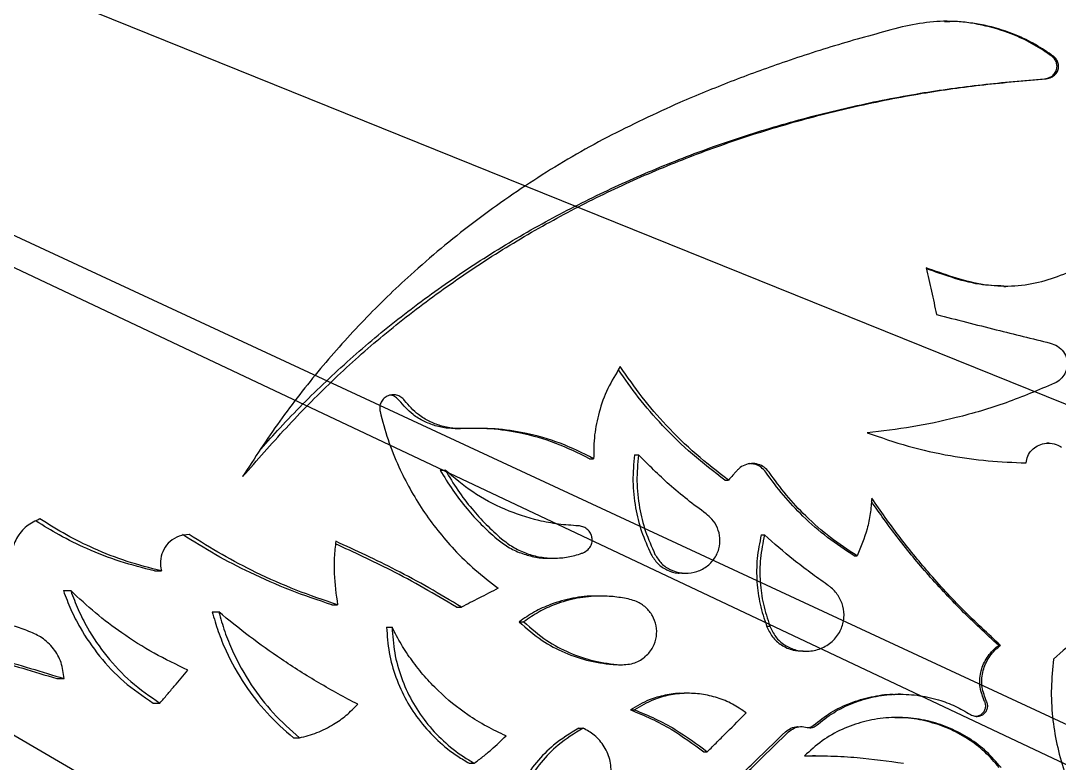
# Model space of a CAD drawing. Header units: millimetres. Extents: x 8 to 871, y 8 to 585.
# Drawn here: x 719.03 to 731.63, y 290.94 to 299.95 of the extents above; entities that cross this region are included whole.
import ezdxf

# ---------------------------------------------------------------- set-up
doc = ezdxf.new("R2010")
doc.units = ezdxf.units.MM
doc.layers.add('OUTLINE', color=7, linetype='Continuous', lineweight=25)
doc.layers.add('TEXT', color=2, linetype='Continuous')
doc.dimstyles.new('SLDDIMSTYLE19', dxfattribs={"dimtxt": 0.18, "dimasz": 1, "dimexe": 0, "dimexo": 0.0625, "dimgap": 0, "dimtad": 0, "dimtih": 1, "dimtoh": 1, "dimdec": 0, "dimrnd": 1e-09, "dimzin": 0, "dimdsep": 46, "dimtxsty": 'Standard', "dimblk1": 'DOT', "dimblk2": 'DOT', "dimsah": 1, "dimcen": 0.09, "dimadec": 0, "dimazin": 0, "dimtfac": 1, "dimtdec": 0, "dimtofl": 0, "dimtmove": 0, "dimatfit": 3, "dimldrblk": 'DOT', "dimfxl": 0, "dimfrac": 2, "dimtolj": 1, "dimtzin": 0, "dimarcsym": 0})

# ---------------------------------------------------------------- blocks, each defined once
blk = doc.blocks.new('_Dot')
at = {"color": 0, "linetype": 'ByBlock', "lineweight": -2}
blk.add_line((-0.5, 0), (-1, 0), dxfattribs=at)
at = {"color": 0, "linetype": 'ByBlock', "const_width": 0.5}
blk.add_lwpolyline([(-0.25, 0, 1), (0.25, 0, 1)], format="xyb", close=True, dxfattribs=at)

msp = doc.modelspace()

# ---------------------------------------------------------------- linework, layer by layer
at = {"layer": 'OUTLINE'}
for p, q in [((730.95321, 296.7295), (730.97579, 296.7295)), ((724.2959, 295.00478), (724.36047, 295.00478)), ((731.50067, 294.82779), (731.4806, 294.82779)), ((725.92516, 294.63915), (725.97701, 294.63915)), ((726.4721, 294.68698), (726.52074, 294.68698)), ((724.11404, 294.50192), (724.1765, 294.50192)), ((727.57001, 294.37891), (727.61224, 294.37891)), ((728.00947, 293.71364), (728.04913, 293.71364)), ((725.43891, 293.43222), (725.49581, 293.43222)), ((729.13966, 293.46038), (729.17271, 293.46038)), ((720.65022, 293.27744), (720.73303, 293.27744)), ((727.0522, 293.24952), (727.09782, 293.24952)), ((719.54397, 293.03809), (719.63328, 293.03809)), ((726.07127, 292.97186), (726.01741, 292.97186)), ((722.80098, 292.86606), (722.87121, 292.86606)), ((724.31209, 292.83825), (724.37346, 292.83825)), ((721.34892, 292.78168), (721.42767, 292.78168)), ((723.46441, 292.59536), (723.53076, 292.59536)), ((725.07317, 292.66085), (725.13008, 292.66085)), ((728.07573, 292.60893), (728.11504, 292.60893)), ((728.51869, 292.30248), (728.55564, 292.30248)), ((730.89096, 292.37403), (730.91377, 292.37403)), ((726.27707, 292.1371), (726.3273, 292.1371)), ((719.4635, 291.97141), (719.55335, 291.97141)), ((727.12396, 291.79275), (727.07696, 291.79275)), ((720.63281, 291.67465), (720.71582, 291.67465)), ((729.70068, 291.7816), (729.67044, 291.7816)), ((726.42468, 291.59135), (726.4737, 291.59135)), ((725.7961, 291.37073), (725.84882, 291.37073)), ((722.33455, 291.25173), (722.40759, 291.25173)), ((727.31241, 291.08277), (727.35624, 291.08277)), ((724.46733, 290.94454), (724.52787, 290.94454)), ((728.6694, 291.03416), (728.6325, 291.03416))]:
    msp.add_line(p, q, dxfattribs=at)
for points, knots in [([(731.48437, 300.20378), (731.60423, 300.14626), (731.84354, 300.03141), (732.14739, 299.84953), (732.37838, 299.64642), (732.54167, 299.44212), (732.66579, 299.21231), (732.75535, 298.96138), (732.80568, 298.69391), (732.81368, 298.41185), (732.77325, 298.12801), (732.68544, 297.85162), (732.55116, 297.59593), (732.37706, 297.36515), (732.1674, 297.16397), (731.9209, 296.99018), (731.64154, 296.85318), (731.33097, 296.75745), (731.00344, 296.71969), (730.66643, 296.74822), (730.33709, 296.83851), (730.12089, 296.91597), (730.01267, 296.95475)], [0, 0, 0, 0, 0.065233812, 0.130242173, 0.172709013, 0.215138392, 0.257509161, 0.299899897, 0.345000052, 0.39009304, 0.437370268, 0.484643776, 0.531383197, 0.578143284, 0.625714095, 0.673293713, 0.725595804, 0.777886397, 0.832342533, 0.886795852, 0.943334603, 1, 1, 1, 1]), ([(729.722, 299.87889), (729.47755, 299.8135), (728.98866, 299.68272), (728.2959, 299.45774), (727.63883, 299.21943), (727.22764, 299.04731), (727.02188, 298.96118)], [0, 0, 0, 0, 0.2644214, 0.52884394, 0.76423298, 1, 1, 1, 1]), ([(731.55501, 299.52252), (731.48393, 299.57139), (731.34071, 299.66987), (731.07462, 299.79788), (730.75724, 299.90068), (730.40362, 299.95048), (730.0533, 299.94744), (729.83329, 299.90192), (729.722, 299.87889)], [0, 0, 0, 0, 0.13347483, 0.26896889, 0.45654406, 0.64953763, 0.82271768, 1, 1, 1, 1]), ([(731.53607, 299.52252), (731.46488, 299.57117), (731.32143, 299.6692), (731.05405, 299.79787), (730.73431, 299.89819), (730.44573, 299.94773), (730.27795, 299.94186), (730.23514, 299.94037)], [0, 0, 0, 0, 0.18533328, 0.3734295, 0.63654601, 0.9072599, 1, 1, 1, 1]), ([(731.44671, 299.24897), (731.46926, 299.25328), (731.51209, 299.26145), (731.56239, 299.30036), (731.59193, 299.34856), (731.60154, 299.39997), (731.59318, 299.44881), (731.57081, 299.49158), (731.54745, 299.51238), (731.53607, 299.52252)], [0, 0, 0, 0, 0.18150695, 0.34480634, 0.49105888, 0.62439443, 0.75208135, 0.87925093, 1, 1, 1, 1]), ([(731.46617, 299.24897), (731.48872, 299.25332), (731.53135, 299.26153), (731.5812, 299.30046), (731.61048, 299.34844), (731.62011, 299.39983), (731.61178, 299.44887), (731.58947, 299.49167), (731.56623, 299.51247), (731.55501, 299.52252)], [0, 0, 0, 0, 0.18201698, 0.34395992, 0.48971926, 0.62350313, 0.75216472, 0.88031766, 1, 1, 1, 1]), ([(721.71867, 294.4223), (721.89216, 294.62047), (722.23921, 295.01689), (722.7931, 295.58118), (723.38628, 296.11558), (724.0223, 296.612), (724.69501, 297.07446), (725.38814, 297.48923), (726.09768, 297.85764), (726.8199, 298.18154), (727.57013, 298.46781), (728.34678, 298.71426), (729.1475, 298.91918), (729.9362, 299.07613), (730.71023, 299.18413), (731.21396, 299.22734), (731.46617, 299.24897)], [0, 0, 0, 0, 0.0715752, 0.14317453, 0.21469143, 0.28837753, 0.36213174, 0.43581723, 0.50658734, 0.57741648, 0.64818552, 0.72120358, 0.79428631, 0.86730482, 0.93356158, 1, 1, 1, 1]), ([(721.94491, 294.75998), (722.02008, 294.84471), (722.27087, 295.12737), (722.72514, 295.58241), (723.32182, 296.11806), (723.96252, 296.61449), (724.63966, 297.077), (725.33725, 297.49162), (726.05116, 297.8598), (726.77766, 298.1834), (727.53209, 298.46929), (728.31282, 298.71534), (729.11752, 298.91986), (729.90996, 299.07649), (730.68749, 299.18423), (731.19341, 299.22737), (731.44671, 299.24897)], [0, 0, 0, 0, 0.03195355, 0.10661086, 0.18118221, 0.25801608, 0.33492136, 0.4117548, 0.48555964, 0.5594256, 0.63322935, 0.7093583, 0.78555431, 0.86168365, 0.93074843, 1, 1, 1, 1]), ([(727.02188, 298.96118), (726.87406, 298.89323), (726.57846, 298.75735), (726.14083, 298.54284), (725.71433, 298.30681), (725.16177, 297.96752), (724.49716, 297.50357), (723.79662, 296.92121), (723.18538, 296.32813), (722.65448, 295.73458), (722.15976, 295.10197), (721.8657, 294.64886), (721.71867, 294.4223)], [0, 0, 0, 0, 0.06835837, 0.13670417, 0.20537789, 0.27405707, 0.41082704, 0.54847717, 0.66030893, 0.77213888, 0.88606835, 1, 1, 1, 1]), ([(730.01267, 296.95475), (730.02311, 296.9075), (730.04398, 296.81301), (730.08562, 296.62448), (730.11682, 296.4832), (730.13758, 296.38916)], [0, 0, 0, 0, 0.25060394, 0.50120759, 1, 1, 1, 1]), ([(730.95353, 296.73382), (730.85442, 296.73763), (730.63802, 296.74594), (730.32573, 296.83482), (730.11528, 296.90902), (730.01496, 296.94439)], [0, 0, 0, 0, 0.30662071, 0.66945873, 1, 1, 1, 1]), ([(730.13758, 296.38916), (730.25819, 296.35799), (730.49941, 296.29564), (730.9585, 296.1795), (731.29794, 296.09642), (731.51597, 296.04306)], [0, 0, 0, 0, 0.26344461, 0.52688966, 1, 1, 1, 1]), ([(731.51597, 296.04306), (731.54697, 296.03203), (731.60906, 296.00993), (731.67999, 295.94086), (731.72064, 295.85688), (731.72841, 295.76919), (731.70697, 295.68724), (731.65987, 295.61617), (731.60862, 295.575), (731.57555, 295.55858), (731.5685, 295.55508)], [0, 0, 0, 0, 0.15121908, 0.30280155, 0.4440126, 0.57447802, 0.70110709, 0.82855969, 0.96346164, 1, 1, 1, 1]), ([(726.30056, 295.75668), (726.24692, 295.66928), (726.1402, 295.49538), (726.03969, 295.21295), (725.97964, 294.92602), (725.97789, 294.73557), (725.97701, 294.63915)], [0, 0, 0, 0, 0.26140027, 0.52010598, 0.75705677, 1, 1, 1, 1]), ([(727.57001, 294.37891), (727.43668, 294.48109), (727.17002, 294.68545), (726.82152, 295.02667), (726.52091, 295.36957), (726.35657, 295.60588), (726.27862, 295.71795)], [0, 0, 0, 0, 0.2698583, 0.53972825, 0.78169637, 1, 1, 1, 1]), ([(727.61224, 294.37891), (727.47921, 294.4815), (727.21314, 294.68668), (726.86628, 295.02838), (726.55809, 295.38337), (726.38662, 295.63194), (726.30056, 295.75668)], [0, 0, 0, 0, 0.26390785, 0.52782743, 0.763034308, 1, 1, 1, 1]), ([(731.5685, 295.55508), (731.37405, 295.47256), (730.98515, 295.30751), (730.40427, 295.13757), (729.83993, 295.01594), (729.47663, 294.97543), (729.2944, 294.95512)], [0, 0, 0, 0, 0.26708938, 0.53417383, 0.76634941, 1, 1, 1, 1]), ([(723.6825, 295.34633), (723.66892, 295.36102), (723.64178, 295.39039), (723.58634, 295.41369), (723.52718, 295.41806), (723.46968, 295.40092), (723.42201, 295.36493), (723.39099, 295.31536), (723.37829, 295.26219), (723.38305, 295.22845), (723.3852, 295.21319)], [0, 0, 0, 0, 0.12986475, 0.25961635, 0.39261258, 0.52601386, 0.65792317, 0.7831267, 0.90191663, 1, 1, 1, 1]), ([(723.61717, 295.34633), (723.60346, 295.36064), (723.57605, 295.38924), (723.53782, 295.4095), (723.5169, 295.41067), (723.51517, 295.41076)], [0, 0, 0, 0, 0.47871642, 0.95695042, 1, 1, 1, 1]), ([(724.29877, 295.00778), (724.26764, 295.00759), (724.18561, 295.00709), (724.05597, 295.03587), (723.91419, 295.09129), (723.758, 295.18528), (723.67023, 295.28566), (723.61717, 295.34633)], [0, 0, 0, 0, 0.11952457, 0.31494471, 0.50494689, 0.70076188, 1, 1, 1, 1]), ([(724.41475, 295.00655), (724.36579, 295.00585), (724.26647, 295.00443), (724.12025, 295.0351), (723.98004, 295.09032), (723.82395, 295.18393), (723.73609, 295.2848), (723.6825, 295.34633)], [0, 0, 0, 0, 0.17633909, 0.35773617, 0.53409662, 0.71582491, 1, 1, 1, 1]), ([(723.3852, 295.21319), (723.41572, 295.0987), (723.47708, 294.86855), (723.60322, 294.55475), (723.74622, 294.2698), (723.90334, 294.0121), (724.08196, 293.76654), (724.29308, 293.52242), (724.53651, 293.28403), (724.72536, 293.13952), (724.82022, 293.06693)], [0, 0, 0, 0, 0.13314705, 0.26765152, 0.38070073, 0.49375448, 0.6100342, 0.72631803, 0.86253737, 1, 1, 1, 1]), ([(725.92516, 294.63915), (725.79108, 294.7059), (725.52294, 294.83938), (725.11616, 294.95135), (724.72448, 295.011), (724.47792, 295.00804), (724.35372, 295.00655)], [0, 0, 0, 0, 0.271526416, 0.543018521, 0.769790032, 1, 1, 1, 1]), ([(725.97701, 294.63915), (725.84306, 294.7062), (725.57516, 294.84027), (725.16979, 294.952), (724.78106, 295.01106), (724.53747, 295.00806), (724.41475, 295.00655)], [0, 0, 0, 0, 0.27302834, 0.5460253, 0.77130586, 1, 1, 1, 1]), ([(729.2944, 294.95512), (729.46001, 294.89742), (729.79123, 294.78203), (730.28413, 294.67425), (730.76213, 294.6064), (731.06905, 294.59472), (731.22301, 294.58885)], [0, 0, 0, 0, 0.26707512, 0.5341487, 0.76632064, 1, 1, 1, 1]), ([(731.22301, 294.58885), (731.22825, 294.61714), (731.23872, 294.67371), (731.28901, 294.74598), (731.35913, 294.79947), (731.44611, 294.82899), (731.54152, 294.82923), (731.61143, 294.80601), (731.64569, 294.78465), (731.65236, 294.78049)], [0, 0, 0, 0, 0.15160672, 0.30317715, 0.45646133, 0.61632081, 0.78494988, 0.95812104, 1, 1, 1, 1]), ([(726.4721, 294.68698), (726.46253, 294.57989), (726.44339, 294.3657), (726.47808, 294.05226), (726.55086, 293.75274), (726.63237, 293.57067), (726.67356, 293.47865)], [0, 0, 0, 0, 0.25907574, 0.51818753, 0.75650071, 1, 1, 1, 1]), ([(726.52074, 294.68698), (726.51123, 294.57989), (726.49221, 294.3657), (726.5267, 294.05232), (726.59905, 293.75284), (726.68011, 293.57069), (726.72107, 293.47865)], [0, 0, 0, 0, 0.25914864, 0.51833282, 0.75660003, 1, 1, 1, 1]), ([(727.34144, 293.97027), (727.26495, 294.02713), (727.11198, 294.14085), (726.83288, 294.37428), (726.64308, 294.56443), (726.52074, 294.68698)], [0, 0, 0, 0, 0.26224988, 0.52450113, 1, 1, 1, 1]), ([(728.10511, 294.47628), (728.08708, 294.49738), (728.05101, 294.53959), (727.97462, 294.57537), (727.89137, 294.5857), (727.80828, 294.56724), (727.75311, 294.53291), (727.72853, 294.50748), (727.72363, 294.5024)], [0, 0, 0, 0, 0.1871562, 0.37425266, 0.5632072, 0.75762624, 0.95166012, 1, 1, 1, 1]), ([(728.0658, 294.47628), (728.04761, 294.49728), (728.01125, 294.53927), (727.93791, 294.57535), (727.88667, 294.57823), (727.86276, 294.57957)], [0, 0, 0, 0, 0.34788438, 0.69560022, 1, 1, 1, 1]), ([(724.11404, 294.50192), (724.16343, 294.41967), (724.26222, 294.25519), (724.43169, 294.03628), (724.61035, 293.83856), (724.73718, 293.72468), (724.80081, 293.66755)], [0, 0, 0, 0, 0.26334167, 0.52669071, 0.76255351, 1, 1, 1, 1]), ([(724.1765, 294.50192), (724.22569, 294.41954), (724.32407, 294.25479), (724.49273, 294.03578), (724.67029, 293.83823), (724.79614, 293.72457), (724.85928, 293.66755)], [0, 0, 0, 0, 0.26399657, 0.52800135, 0.7632149, 1, 1, 1, 1]), ([(725.79133, 293.82445), (725.71071, 293.82992), (725.54878, 293.8409), (725.24805, 293.89788), (724.89337, 294.01557), (724.50671, 294.21848), (724.28487, 294.4089), (724.1765, 294.50192)], [0, 0, 0, 0, 0.13588771, 0.27292494, 0.514281, 0.76272597, 1, 1, 1, 1]), ([(727.72363, 294.5024), (727.71409, 294.49184), (727.69501, 294.4707), (727.65788, 294.42953), (727.63029, 294.39894), (727.61224, 294.37891)], [0, 0, 0, 0, 0.25678256, 0.51356624, 1, 1, 1, 1]), ([(729.13966, 293.46038), (729.02966, 293.53245), (728.80966, 293.67661), (728.52421, 293.92726), (728.2726, 294.19241), (728.13496, 294.38134), (728.0658, 294.47628)], [0, 0, 0, 0, 0.26515603, 0.53033264, 0.76397784, 1, 1, 1, 1]), ([(729.17271, 293.46038), (729.06291, 293.53277), (728.8433, 293.67756), (728.55931, 293.92876), (728.30972, 294.19369), (728.17355, 294.38177), (728.10511, 294.47628)], [0, 0, 0, 0, 0.26599058, 0.53200123, 0.76482746, 1, 1, 1, 1]), ([(729.35094, 294.15921), (729.34614, 294.09687), (729.33654, 293.97219), (729.28799, 293.73402), (729.21822, 293.5684), (729.17271, 293.46038)], [0, 0, 0, 0, 0.258031743, 0.51608635, 1, 1, 1, 1]), ([(730.89096, 292.37403), (730.73805, 292.51461), (730.43222, 292.7958), (730.02199, 293.24069), (729.65731, 293.68082), (729.44757, 293.97799), (729.34713, 294.12031)], [0, 0, 0, 0, 0.26657508, 0.53315745, 0.77642102, 1, 1, 1, 1]), ([(730.91377, 292.37403), (730.76128, 292.51508), (730.45629, 292.79719), (730.04808, 293.2426), (729.67627, 293.69496), (729.45951, 294.00428), (729.35094, 294.15921)], [0, 0, 0, 0, 0.26188113, 0.52376811, 0.76146147, 1, 1, 1, 1]), ([(726.72107, 293.47865), (726.74564, 293.43946), (726.79477, 293.36112), (726.9127, 293.28296), (727.04986, 293.24384), (727.19695, 293.25287), (727.33354, 293.31135), (727.43998, 293.41203), (727.50211, 293.53921), (727.5159, 293.67447), (727.48484, 293.80134), (727.42296, 293.90301), (727.36611, 293.94991), (727.34144, 293.97027)], [0, 0, 0, 0, 0.09275531, 0.18544035, 0.28197386, 0.38290279, 0.48407884, 0.58231997, 0.67621088, 0.76488893, 0.850439, 0.93508941, 1, 1, 1, 1]), ([(719.25868, 293.90929), (719.20297, 293.88335), (719.0914, 293.83142), (718.96941, 293.68157), (718.90464, 293.50371), (718.89808, 293.34346), (718.92036, 293.25326), (718.9284, 293.22071)], [0, 0, 0, 0, 0.231675129, 0.463926795, 0.680396972, 0.88467202, 1, 1, 1, 1]), ([(720.65022, 293.27744), (720.51051, 293.31318), (720.23109, 293.38464), (719.84557, 293.53555), (719.50417, 293.70026), (719.30441, 293.82478), (719.21153, 293.88268)], [0, 0, 0, 0, 0.27615448, 0.55232761, 0.79184578, 1, 1, 1, 1]), ([(720.73303, 293.27744), (720.59337, 293.31341), (720.31405, 293.38535), (719.93005, 293.5367), (719.57642, 293.70945), (719.36481, 293.84254), (719.25868, 293.90929)], [0, 0, 0, 0, 0.26874631, 0.53751201, 0.76806206, 1, 1, 1, 1]), ([(725.84999, 293.4982), (725.87127, 293.50929), (725.91104, 293.53001), (725.94745, 293.58548), (725.96184, 293.64252), (725.95568, 293.69863), (725.93352, 293.74873), (725.8947, 293.78935), (725.84626, 293.81787), (725.80921, 293.82231), (725.79133, 293.82445)], [0, 0, 0, 0, 0.15513878, 0.2899078, 0.41340886, 0.52414963, 0.64269568, 0.75609488, 0.88226392, 1, 1, 1, 1]), ([(721.0698, 293.7191), (721.02816, 293.7156), (720.94482, 293.70861), (720.83569, 293.64202), (720.75795, 293.54415), (720.71992, 293.42865), (720.71955, 293.33696), (720.73048, 293.28869), (720.73303, 293.27744)], [0, 0, 0, 0, 0.20305883, 0.40650408, 0.59826194, 0.77749225, 0.94816031, 1, 1, 1, 1]), ([(722.80098, 292.86606), (722.63216, 292.92282), (722.29453, 293.03633), (721.82584, 293.24371), (721.38874, 293.46906), (721.12241, 293.63565), (720.98899, 293.7191)], [0, 0, 0, 0, 0.26548303, 0.53097276, 0.76505216, 1, 1, 1, 1]), ([(722.87121, 292.86606), (722.70248, 292.92314), (722.36503, 293.0373), (721.89835, 293.24536), (721.46476, 293.47053), (721.20161, 293.63614), (721.0698, 293.7191)], [0, 0, 0, 0, 0.2667927, 0.53359167, 0.76636638, 1, 1, 1, 1]), ([(728.00947, 293.71364), (727.99034, 293.6195), (727.9521, 293.43121), (727.95237, 293.14743), (727.98887, 292.86999), (728.04655, 292.69661), (728.07573, 292.60893)], [0, 0, 0, 0, 0.25637667, 0.51280984, 0.75361609, 1, 1, 1, 1]), ([(728.04913, 293.71364), (728.03012, 293.61948), (727.9921, 293.43115), (727.9924, 293.14742), (728.02867, 292.87003), (728.08603, 292.69662), (728.11504, 292.60893)], [0, 0, 0, 0, 0.25641761, 0.51288991, 0.75368722, 1, 1, 1, 1]), ([(728.81151, 293.10886), (728.74225, 293.15804), (728.60373, 293.25638), (728.34647, 293.45446), (728.16578, 293.61196), (728.04913, 293.71364)], [0, 0, 0, 0, 0.26167288, 0.52334586, 1, 1, 1, 1]), ([(722.84833, 293.63761), (722.84141, 293.57261), (722.82757, 293.44261), (722.82469, 293.18357), (722.8527, 292.99236), (722.87121, 292.86606)], [0, 0, 0, 0, 0.25343743, 0.50688756, 1, 1, 1, 1]), ([(724.31209, 292.83825), (724.18093, 292.91647), (723.91861, 293.07292), (723.43161, 293.33641), (723.07015, 293.50236), (722.84543, 293.60553)], [0, 0, 0, 0, 0.27445888, 0.54891837, 1, 1, 1, 1]), ([(724.37346, 292.83825), (724.24249, 292.91683), (723.98054, 293.074), (723.47431, 293.34893), (723.093, 293.52478), (722.84833, 293.63761)], [0, 0, 0, 0, 0.263799502, 0.527599979, 1, 1, 1, 1]), ([(724.80081, 293.66755), (724.84541, 293.63325), (724.93593, 293.56363), (725.09004, 293.49093), (725.25373, 293.44699), (725.37216, 293.42794), (725.43478, 293.43322), (725.44063, 293.43372)], [0, 0, 0, 0, 0.24021396, 0.48753046, 0.72769689, 0.97453465, 1, 1, 1, 1]), ([(724.85928, 293.66755), (724.90412, 293.63292), (724.9938, 293.56367), (725.14704, 293.49133), (725.30872, 293.44536), (725.4768, 293.42744), (725.6464, 293.4392), (725.77101, 293.46897), (725.83726, 293.49349), (725.84999, 293.4982)], [0, 0, 0, 0, 0.15928437, 0.31858651, 0.47772313, 0.63687707, 0.7991433, 0.96140616, 1, 1, 1, 1]), ([(726.67356, 293.47865), (726.69827, 293.43932), (726.74767, 293.36071), (726.86603, 293.28507), (726.97204, 293.24735), (727.03545, 293.25362), (727.05187, 293.25524)], [0, 0, 0, 0, 0.29322317, 0.58617593, 0.89281907, 1, 1, 1, 1]), ([(732.85106, 293.34172), (732.73934, 293.24405), (732.5159, 293.04869), (732.08421, 292.67082), (731.76478, 292.39057), (731.55672, 292.20804)], [0, 0, 0, 0, 0.25852773, 0.51705561, 1, 1, 1, 1]), ([(724.82022, 293.06693), (724.78112, 293.04696), (724.70294, 293.00702), (724.55394, 292.93079), (724.44422, 292.87453), (724.37346, 292.83825)], [0, 0, 0, 0, 0.262015965, 0.524034735, 1, 1, 1, 1]), ([(728.11504, 292.60893), (728.13573, 292.5635), (728.1771, 292.47268), (728.29261, 292.37137), (728.4347, 292.30883), (728.59515, 292.29519), (728.75465, 292.33563), (728.89087, 292.4282), (728.98303, 292.55933), (729.02132, 292.70643), (729.00861, 292.85188), (728.94918, 292.98305), (728.87419, 293.06522), (728.82332, 293.10064), (728.81151, 293.10886)], [0, 0, 0, 0, 0.08629918, 0.17254571, 0.26277933, 0.35700571, 0.4525981, 0.54903732, 0.64158598, 0.72772097, 0.80910024, 0.89105383, 0.97471319, 1, 1, 1, 1]), ([(719.54397, 293.03809), (719.5729, 292.96113), (719.63103, 292.80646), (719.77094, 292.53474), (719.97801, 292.2332), (720.27379, 291.91855), (720.51099, 291.75741), (720.63281, 291.67465)], [0, 0, 0, 0, 0.13493102, 0.27119626, 0.50519796, 0.74587408, 1, 1, 1, 1]), ([(719.63328, 293.03809), (719.66207, 292.96107), (719.71992, 292.80628), (719.85921, 292.53427), (720.06552, 292.23227), (720.35961, 291.91796), (720.59529, 291.75698), (720.71582, 291.67465)], [0, 0, 0, 0, 0.135277026, 0.271885004, 0.5063646, 0.747543582, 1, 1, 1, 1]), ([(721.05427, 292.074), (720.91581, 292.13999), (720.63889, 292.27199), (720.26666, 292.5088), (719.92913, 292.76249), (719.73211, 292.94603), (719.63328, 293.03809)], [0, 0, 0, 0, 0.26818531, 0.5363897, 0.76746938, 1, 1, 1, 1]), ([(726.01771, 292.97093), (726.01184, 292.97124), (725.91416, 292.97639), (725.72203, 292.95056), (725.47302, 292.88368), (725.25384, 292.78468), (725.13376, 292.70238), (725.07317, 292.66085)], [0, 0, 0, 0, 0.01740605, 0.28969245, 0.5698942, 0.7829457, 1, 1, 1, 1]), ([(726.41757, 292.93277), (726.35702, 292.94424), (726.23517, 292.96733), (726.02041, 292.97651), (725.77453, 292.95273), (725.52774, 292.88324), (725.31002, 292.785), (725.19044, 292.70249), (725.13008, 292.66085)], [0, 0, 0, 0, 0.13549833, 0.27268848, 0.47344174, 0.68002578, 0.83850693, 1, 1, 1, 1]), ([(726.3025, 292.13777), (726.36202, 292.1413), (726.47225, 292.14783), (726.61022, 292.23286), (726.70152, 292.34687), (726.74528, 292.47972), (726.74159, 292.61379), (726.69565, 292.73709), (726.61253, 292.83971), (726.51417, 292.90507), (726.44459, 292.92502), (726.41757, 292.93277)], [0, 0, 0, 0, 0.14814515, 0.27431957, 0.39212739, 0.50353594, 0.60944126, 0.71303356, 0.81903809, 0.92972377, 1, 1, 1, 1]), ([(721.34892, 292.78168), (721.3723, 292.70126), (721.41925, 292.53977), (721.54269, 292.23839), (721.732, 291.8998), (722.00689, 291.54188), (722.22449, 291.34919), (722.33455, 291.25173)], [0, 0, 0, 0, 0.1335961, 0.26827841, 0.521319289, 0.757881175, 1, 1, 1, 1]), ([(723.11484, 291.65938), (722.9566, 291.7441), (722.6401, 291.91354), (722.20359, 292.1919), (721.79766, 292.47952), (721.5511, 292.68087), (721.42767, 292.78168)], [0, 0, 0, 0, 0.26511467, 0.53023276, 0.76481272, 1, 1, 1, 1]), ([(721.42767, 292.78168), (721.45092, 292.70122), (721.49763, 292.53965), (721.62056, 292.23783), (721.80893, 291.8992), (722.08225, 291.54149), (722.29831, 291.34906), (722.40759, 291.25173)], [0, 0, 0, 0, 0.133855611, 0.268790789, 0.522652206, 0.75856961, 1, 1, 1, 1]), ([(719.21457, 292.50491), (719.15462, 292.53171), (719.03384, 292.5857), (718.82053, 292.64127), (718.57605, 292.66701), (718.31181, 292.6425), (718.05504, 292.57175), (717.90057, 292.48598), (717.82227, 292.44251)], [0, 0, 0, 0, 0.13194239, 0.26583617, 0.44926575, 0.63801708, 0.81650517, 1, 1, 1, 1]), ([(723.46441, 292.59536), (723.47184, 292.49178), (723.48672, 292.28463), (723.57072, 291.98393), (723.69844, 291.70204), (723.86952, 291.44307), (724.08048, 291.21551), (724.28536, 291.05172), (724.42062, 290.97205), (724.46733, 290.94454)], [0, 0, 0, 0, 0.15177831, 0.3035635, 0.45518175, 0.60683469, 0.76235229, 0.91791557, 1, 1, 1, 1]), ([(724.91439, 291.27635), (724.83506, 291.31334), (724.67574, 291.38762), (724.39408, 291.56205), (724.14142, 291.76736), (723.92284, 291.99717), (723.77357, 292.18505), (723.64076, 292.38404), (723.56752, 292.52474), (723.53076, 292.59536)], [0, 0, 0, 0, 0.13598895, 0.27311221, 0.51270703, 0.6361627, 0.759607, 0.87933431, 1, 1, 1, 1]), ([(723.53076, 292.59536), (723.53821, 292.49132), (723.55311, 292.28325), (723.63737, 291.98118), (723.76558, 291.69799), (723.93734, 291.43808), (724.14906, 291.21003), (724.35181, 291.04852), (724.48417, 290.97035), (724.52787, 290.94454)], [0, 0, 0, 0, 0.15274107, 0.30548763, 0.45808472, 0.61071394, 0.76683987, 0.92300758, 1, 1, 1, 1]), ([(725.07317, 292.66085), (725.16363, 292.58104), (725.33276, 292.43182), (725.62727, 292.27879), (725.93001, 292.17343), (726.14421, 292.14975), (726.25248, 292.13777)], [0, 0, 0, 0, 0.27187909, 0.508286086, 0.751460406, 1, 1, 1, 1]), ([(725.13008, 292.66085), (725.22034, 292.58077), (725.38848, 292.4316), (725.68124, 292.27871), (725.98181, 292.17347), (726.19471, 292.14977), (726.3025, 292.13777)], [0, 0, 0, 0, 0.27320258, 0.50890354, 0.75136281, 1, 1, 1, 1]), ([(728.07573, 292.60893), (728.09649, 292.56351), (728.13802, 292.4727), (728.2538, 292.37274), (728.38469, 292.31074), (728.47764, 292.30839), (728.5191, 292.30734)], [0, 0, 0, 0, 0.25673853, 0.5132826, 0.78291402, 1, 1, 1, 1]), ([(717.72224, 292.44251), (717.87431, 292.40706), (718.17845, 292.33617), (718.75848, 292.185), (719.1878, 292.05493), (719.4635, 291.97141)], [0, 0, 0, 0, 0.2635291, 0.52705736, 1, 1, 1, 1]), ([(717.82227, 292.44251), (717.9743, 292.40685), (718.27838, 292.33555), (718.85506, 292.18425), (719.28099, 292.05443), (719.55335, 291.97141)], [0, 0, 0, 0, 0.26499902, 0.52999711, 1, 1, 1, 1]), ([(719.55335, 291.97141), (719.54473, 292.03729), (719.52749, 292.16905), (719.42721, 292.34222), (719.3149, 292.45051), (719.23713, 292.49268), (719.21457, 292.50491)], [0, 0, 0, 0, 0.28836817, 0.57682137, 0.8772484, 1, 1, 1, 1]), ([(730.72061, 291.69363), (730.69858, 291.74996), (730.6545, 291.86271), (730.66431, 292.04602), (730.73053, 292.21316), (730.81826, 292.31783), (730.87805, 292.36405), (730.89096, 292.37403)], [0, 0, 0, 0, 0.23576685, 0.47189023, 0.70104042, 0.93543895, 1, 1, 1, 1]), ([(730.74443, 291.69363), (730.72244, 291.75028), (730.67844, 291.86367), (730.68874, 292.04786), (730.75565, 292.21567), (730.84318, 292.31937), (730.90199, 292.36491), (730.91377, 292.37403)], [0, 0, 0, 0, 0.23715446, 0.47465172, 0.70539107, 0.94101305, 1, 1, 1, 1]), ([(731.55672, 292.20804), (731.54493, 292.09125), (731.52136, 291.85768), (731.53802, 291.51092), (731.59145, 291.17424), (731.68096, 290.85127), (731.80524, 290.53977), (731.96387, 290.24389), (732.15363, 289.96684), (732.344, 289.74093), (732.47566, 289.61417), (732.52685, 289.56488)], [0, 0, 0, 0, 0.12025702, 0.24051182, 0.35464727, 0.46915082, 0.5833011, 0.69778474, 0.81261639, 0.92712985, 1, 1, 1, 1]), ([(720.71582, 291.67465), (720.74476, 291.70887), (720.80263, 291.77733), (720.91538, 291.91045), (720.99935, 292.00933), (721.05427, 292.074)], [0, 0, 0, 0, 0.25710085, 0.51420203, 1, 1, 1, 1]), ([(727.07716, 291.79042), (727.066, 291.79116), (726.98764, 291.79639), (726.84263, 291.77238), (726.62988, 291.7147), (726.49827, 291.63559), (726.42468, 291.59135)], [0, 0, 0, 0, 0.04834662, 0.33949927, 0.63063081, 1, 1, 1, 1]), ([(727.82671, 291.55496), (727.77215, 291.59238), (727.66302, 291.66723), (727.47943, 291.74229), (727.28768, 291.78639), (727.09017, 291.79811), (726.89307, 291.77504), (726.68034, 291.71533), (726.54836, 291.63615), (726.4737, 291.59135)], [0, 0, 0, 0, 0.13569442, 0.27139619, 0.40697312, 0.54257139, 0.68108186, 0.81958737, 1, 1, 1, 1]), ([(728.64178, 291.40297), (728.71118, 291.45719), (728.85, 291.56566), (729.08909, 291.68136), (729.34227, 291.75255), (729.5243, 291.78467), (729.61902, 291.7798), (729.62591, 291.77944)], [0, 0, 0, 0, 0.24533745, 0.49073191, 0.73573852, 0.98077001, 1, 1, 1, 1]), ([(728.6778, 291.40297), (728.74649, 291.45705), (728.88388, 291.56522), (729.12069, 291.67983), (729.37171, 291.755), (729.63424, 291.7878), (729.90111, 291.77602), (730.14645, 291.72317), (730.36477, 291.64192), (730.48807, 291.56997), (730.54971, 291.53399)], [0, 0, 0, 0, 0.13045468, 0.26093559, 0.39123365, 0.52154347, 0.65495735, 0.78836609, 0.89419069, 1, 1, 1, 1]), ([(730.54971, 291.53399), (730.56741, 291.52581), (730.60024, 291.51063), (730.65339, 291.51269), (730.69847, 291.53028), (730.73338, 291.56153), (730.75417, 291.6011), (730.75974, 291.64361), (730.75329, 291.67477), (730.74598, 291.69033), (730.74443, 291.69363)], [0, 0, 0, 0, 0.17113744, 0.31738687, 0.45978096, 0.59518438, 0.72502129, 0.84789762, 0.96771133, 1, 1, 1, 1]), ([(730.60071, 291.5148), (730.61009, 291.51449), (730.63573, 291.51365), (730.67453, 291.53083), (730.70974, 291.56168), (730.73057, 291.60161), (730.73598, 291.64405), (730.72943, 291.675), (730.72214, 291.6904), (730.72061, 291.69363)], [0, 0, 0, 0, 0.10815902, 0.29591991, 0.47402884, 0.64381874, 0.80356569, 0.95880015, 1, 1, 1, 1]), ([(722.40759, 291.25173), (722.47932, 291.27069), (722.62279, 291.30862), (722.81245, 291.40581), (722.97901, 291.52175), (723.06927, 291.6132), (723.11484, 291.65938)], [0, 0, 0, 0, 0.27186313, 0.54377337, 0.76963881, 1, 1, 1, 1]), ([(726.42468, 291.59135), (726.50879, 291.55689), (726.67702, 291.48797), (726.98011, 291.32793), (727.18326, 291.17805), (727.31241, 291.08277)], [0, 0, 0, 0, 0.266978199, 0.533975044, 1, 1, 1, 1]), ([(726.4737, 291.59135), (726.55775, 291.5567), (726.72584, 291.48741), (727.02712, 291.32713), (727.2286, 291.17754), (727.35624, 291.08277)], [0, 0, 0, 0, 0.26817471, 0.53636517, 1, 1, 1, 1]), ([(727.35624, 291.08277), (727.39661, 291.12335), (727.47734, 291.20451), (727.6341, 291.36191), (727.75064, 291.47872), (727.82671, 291.55496)], [0, 0, 0, 0, 0.25780844, 0.51561602, 1, 1, 1, 1]), ([(730.92024, 290.89127), (730.86313, 290.95771), (730.7489, 291.0906), (730.53869, 291.24955), (730.30748, 291.37257), (730.05676, 291.45767), (729.79286, 291.50083), (729.52027, 291.50077), (729.24938, 291.4542), (728.98718, 291.36072), (728.74175, 291.22327), (728.6031, 291.09639), (728.53378, 291.03295)], [0, 0, 0, 0, 0.09650005, 0.19300794, 0.28934297, 0.38569456, 0.48563639, 0.58558213, 0.68829869, 0.79099911, 0.89551646, 1, 1, 1, 1]), ([(730.89745, 290.89127), (730.84083, 290.95702), (730.7259, 291.0905), (730.51484, 291.24852), (730.28135, 291.37312), (730.02997, 291.45581), (729.80972, 291.49785), (729.67582, 291.49443), (729.63122, 291.49329)], [0, 0, 0, 0, 0.17802017, 0.36139068, 0.539357, 0.72209604, 0.90742976, 1, 1, 1, 1]), ([(725.7961, 291.37073), (725.6913, 291.30599), (725.50339, 291.18991), (725.27672, 290.95736), (725.12368, 290.74044), (725.01769, 290.53237), (724.97553, 290.4078), (724.9543, 290.34508)], [0, 0, 0, 0, 0.27353424, 0.49047852, 0.71378598, 0.85590275, 1, 1, 1, 1]), ([(725.84882, 291.37073), (725.74419, 291.30567), (725.55683, 291.18917), (725.33145, 290.95607), (725.17969, 290.73928), (725.07474, 290.53165), (725.03301, 290.40755), (725.012, 290.34508)], [0, 0, 0, 0, 0.27425145, 0.49112322, 0.71434886, 0.85620016, 1, 1, 1, 1]), ([(726.18986, 290.77881), (726.1903, 290.84252), (726.19119, 290.96997), (726.11387, 291.1475), (725.99648, 291.28735), (725.89563, 291.3443), (725.84882, 291.37073)], [0, 0, 0, 0, 0.25837014, 0.51683243, 0.77572853, 1, 1, 1, 1]), ([(727.65855, 290.69988), (727.71378, 290.75348), (727.82425, 290.86067), (728.03928, 291.06901), (728.19934, 291.22374), (728.30396, 291.32488)], [0, 0, 0, 0, 0.25724535, 0.51448989, 1, 1, 1, 1]), ([(727.70036, 290.69988), (727.75544, 290.75364), (727.8656, 290.86117), (728.07936, 291.06951), (728.2383, 291.22407), (728.34197, 291.32488)], [0, 0, 0, 0, 0.25804416, 0.51608795, 1, 1, 1, 1]), ([(728.30396, 291.32488), (728.32524, 291.34086), (728.36779, 291.37283), (728.42703, 291.39129), (728.45897, 291.3871), (728.4645, 291.38637)], [0, 0, 0, 0, 0.45259627, 0.90525862, 1, 1, 1, 1]), ([(728.34197, 291.32488), (728.36304, 291.34117), (728.40519, 291.37375), (728.4864, 291.39398), (728.54034, 291.3843), (728.5681, 291.37932)], [0, 0, 0, 0, 0.32671265, 0.65352812, 1, 1, 1, 1]), ([(728.5681, 291.37932), (728.58233, 291.37685), (728.61086, 291.3719), (728.64991, 291.38228), (728.66968, 291.39694), (728.6778, 291.40297)], [0, 0, 0, 0, 0.36962051, 0.74098486, 1, 1, 1, 1]), ([(728.58441, 291.37769), (728.59565, 291.37976), (728.61677, 291.38364), (728.63381, 291.3968), (728.64178, 291.40297)], [0, 0, 0, 0, 0.53178757, 1, 1, 1, 1]), ([(724.52787, 290.94454), (724.56349, 290.97111), (724.63474, 291.02427), (724.76569, 291.13253), (724.85614, 291.22001), (724.91439, 291.27635)], [0, 0, 0, 0, 0.26253376, 0.52506788, 1, 1, 1, 1]), ([(728.53378, 291.03295), (728.64072, 291.03342), (728.85459, 291.03434), (729.25633, 291.0125), (729.54923, 290.97043), (729.73562, 290.94366)], [0, 0, 0, 0, 0.26664636, 0.53329542, 1, 1, 1, 1])]:
    msp.add_open_spline(points, degree=3, knots=knots, dxfattribs=at)

# ---------------------------------------------------------------- leaders
at = {"layer": 'TEXT'}
for points in [[(734.42773, 294.19696), (667.70716, 321.16175)], [(734.45839, 289.62909), (667.70716, 321.16175)], [(734.17115, 282.40017), (667.70716, 321.16175)], [(734.20042, 275.71691), (667.70716, 321.16175)], [(757.65695, 265.27745), (667.70716, 321.16175)], [(759.84703, 278.33673), (667.70716, 321.16175)]]:
    msp.add_leader(points, dimstyle='SLDDIMSTYLE19', dxfattribs=at)

doc.saveas('drawing.dxf')
